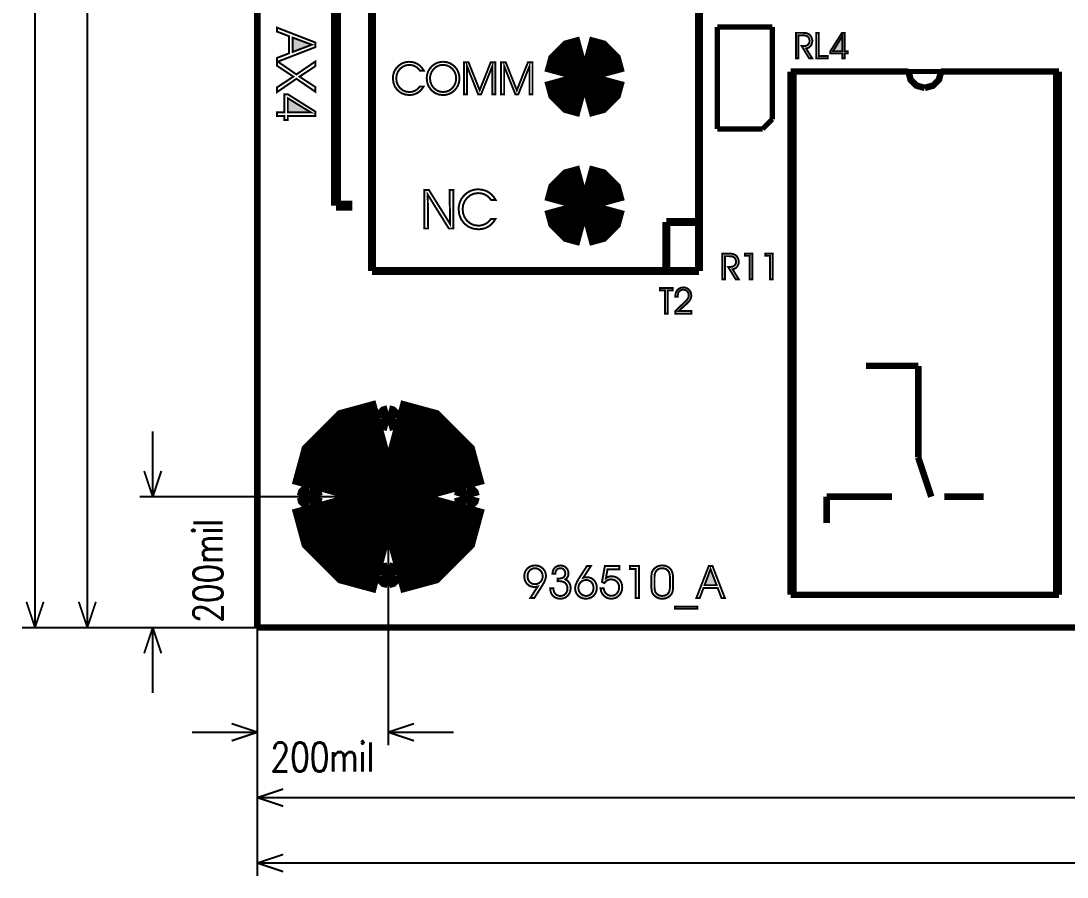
# Model space of a CAD drawing. Extents: x -2.25 to 2.25, y -2.04 to 2.05.
# Drawn here: x -2.252 to -0.652, y -2.038 to -0.729 of the extents above; entities that cross this region are included whole.
import ezdxf
from ezdxf.enums import TextEntityAlignment as Align

# ---------------------------------------------------------------- set-up
doc = ezdxf.new("R2010")
doc.units = 0
doc.header["$LTSCALE"] = 0.000394
for name, color, linetype in [('DD', 7, 'CONTINUOUS'), ('KO', 7, 'CONTINUOUS'), ('ML', 7, 'CONTINUOUS'), ('TO', 7, 'CONTINUOUS')]:
    doc.layers.add(name, color=color, linetype=linetype)
doc.styles.add('SN0', font='ROMANS', dxfattribs={"width": 4e-06})

msp = doc.modelspace()

# ---------------------------------------------------------------- linework, layer by layer
at = {"layer": 'DD', "linetype": 'CONTINUOUS', "const_width": 0.003}
for points in [[(-2.23, -1.656689), (-2.23, 0.073185)], [(-2.15, -1.656689), (-2.15, -0.026811)], [(-2.05, -1.456689), (-2.05, -1.356689)], [(-2.063122, -1.417319), (-2.05, -1.456689)], [(-2.05, -1.456689), (-2.036874, -1.417319)], [(-2.07, -1.456689), (-1.69, -1.456689)], [(-2.06, -1.456689), (-2.04, -1.456689)], [(-1.69, -1.836689), (-1.69, -1.456689)], [(-2.243122, -1.617319), (-2.23, -1.656689)], [(-2.23, -1.656689), (-2.216874, -1.617319)], [(-2.163122, -1.617319), (-2.15, -1.656689)], [(-2.15, -1.656689), (-2.136874, -1.617319)], [(-2.25, -1.656689), (-1.89, -1.656689)], [(-2.24, -1.656689), (-2.22, -1.656689)], [(-2.16, -1.656689), (-2.14, -1.656689)], [(-2.063122, -1.696059), (-2.05, -1.656689)], [(-2.06, -1.656689), (-2.04, -1.656689)], [(-2.05, -1.656689), (-2.036874, -1.696059)], [(-2.05, -1.756689), (-2.05, -1.656689)], [(-1.89, -2.036689), (-1.89, -1.656689)], [(-1.929366, -1.803567), (-1.89, -1.816689)], [(-1.89, -1.826689), (-1.89, -1.806689)], [(-1.69, -1.816689), (-1.65063, -1.803567)], [(-1.69, -1.826689), (-1.69, -1.806689)], [(-1.99, -1.816689), (-1.89, -1.816689)], [(-1.929366, -1.829811), (-1.89, -1.816689)], [(-1.69, -1.816689), (-1.65063, -1.829811)], [(-1.69, -1.816689), (-1.59, -1.816689)], [(-1.89, -1.916689), (-1.85063, -1.903567)], [(-1.89, -1.926689), (-1.89, -1.906689)], [(-1.89, -1.916689), (-1.85063, -1.929811)], [(-1.89, -1.916689), (-0.260118, -1.916689)], [(-1.89, -2.016689), (-1.85063, -2.003567)], [(-1.89, -2.026689), (-1.89, -2.006689)], [(-1.89, -2.016689), (-1.85063, -2.029811)], [(-1.89, -2.016689), (-0.160118, -2.016689)]]:
    msp.add_lwpolyline(points, dxfattribs=at)
at = {"layer": 'KO', "color": 7, "linetype": 'CONTINUOUS', "const_width": 0.009996}
for points in [[(-1.89, -1.656689), (-1.89, 2.043307)], [(-1.89, -1.656689), (1.81, -1.656689)]]:
    msp.add_lwpolyline(points, dxfattribs=at)
at = {"layer": 'ML', "color": 7, "linetype": 'CONTINUOUS'}
for points, const_width in [([(-1.389996, -0.783437), (-1.405747, -0.787713), (-1.416968, -0.798934), (-1.421244, -0.814685)], 0.062496), ([(-1.389996, -0.783437), (-1.405747, -0.787713), (-1.416968, -0.798934), (-1.421244, -0.814685)], 0.062496), ([(-1.358748, -0.814685), (-1.363024, -0.798934), (-1.374245, -0.787713), (-1.389996, -0.783437)], 0.062496), ([(-1.358748, -0.814685), (-1.363024, -0.798934), (-1.374245, -0.787713), (-1.389996, -0.783437)], 0.062496), ([(-1.421244, -0.814685), (-1.416968, -0.830436), (-1.405747, -0.841657), (-1.389996, -0.845933)], 0.062496), ([(-1.421244, -0.814685), (-1.416968, -0.830436), (-1.405747, -0.841657), (-1.389996, -0.845933)], 0.062496), ([(-1.389996, -0.845933), (-1.374245, -0.841657), (-1.363024, -0.830436), (-1.358748, -0.814685)], 0.062496), ([(-1.389996, -0.845933), (-1.374245, -0.841657), (-1.363024, -0.830436), (-1.358748, -0.814685)], 0.062496), ([(-1.389996, -0.980437), (-1.405747, -0.984713), (-1.416968, -0.995934), (-1.421244, -1.011685)], 0.062496), ([(-1.389996, -0.980437), (-1.405747, -0.984713), (-1.416968, -0.995934), (-1.421244, -1.011685)], 0.062496), ([(-1.358748, -1.011685), (-1.363024, -0.995934), (-1.374245, -0.984713), (-1.389996, -0.980437)], 0.062496), ([(-1.358748, -1.011685), (-1.363024, -0.995934), (-1.374245, -0.984713), (-1.389996, -0.980437)], 0.062496), ([(-1.421244, -1.011685), (-1.416968, -1.027436), (-1.405747, -1.038657), (-1.389996, -1.042933)], 0.062496), ([(-1.421244, -1.011685), (-1.416968, -1.027436), (-1.405747, -1.038657), (-1.389996, -1.042933)], 0.062496), ([(-1.389996, -1.042933), (-1.374245, -1.038657), (-1.363024, -1.027436), (-1.358748, -1.011685)], 0.062496), ([(-1.389996, -1.042933), (-1.374245, -1.038657), (-1.363024, -1.027436), (-1.358748, -1.011685)], 0.062496), ([(-1.689996, -1.381689), (-1.727798, -1.391953), (-1.754728, -1.418883), (-1.764992, -1.456685)], 0.149996), ([(-1.689996, -1.381689), (-1.727798, -1.391953), (-1.754728, -1.418883), (-1.764992, -1.456685)], 0.149996), ([(-1.615, -1.456685), (-1.625264, -1.418883), (-1.652194, -1.391953), (-1.689996, -1.381689)], 0.149996), ([(-1.615, -1.456685), (-1.625264, -1.418883), (-1.652194, -1.391953), (-1.689996, -1.381689)], 0.149996), ([(-1.689996, -1.326689), (-1.695034, -1.328057), (-1.698624, -1.331647), (-1.699992, -1.336685)], 0.019996), ([(-1.689996, -1.326689), (-1.695034, -1.328057), (-1.698624, -1.331647), (-1.699992, -1.336685)], 0.019996), ([(-1.699992, -1.336685), (-1.698624, -1.341723), (-1.695034, -1.345313), (-1.689996, -1.346681)], 0.019996), ([(-1.699992, -1.336685), (-1.698624, -1.341723), (-1.695034, -1.345313), (-1.689996, -1.346681)], 0.019996), ([(-1.68, -1.336685), (-1.681368, -1.331647), (-1.684958, -1.328057), (-1.689996, -1.326689)], 0.019996), ([(-1.68, -1.336685), (-1.681368, -1.331647), (-1.684958, -1.328057), (-1.689996, -1.326689)], 0.019996), ([(-1.689996, -1.346681), (-1.684958, -1.345313), (-1.681368, -1.341723), (-1.68, -1.336685)], 0.019996), ([(-1.689996, -1.346681), (-1.684958, -1.345313), (-1.681368, -1.341723), (-1.68, -1.336685)], 0.019996), ([(-1.764996, -1.456685), (-1.754731, -1.494488), (-1.727799, -1.52142), (-1.689996, -1.531685)], 0.149996), ([(-1.764996, -1.456685), (-1.754731, -1.494488), (-1.727799, -1.52142), (-1.689996, -1.531685)], 0.149996), ([(-1.689996, -1.531685), (-1.652193, -1.52142), (-1.625261, -1.494488), (-1.614996, -1.456685)], 0.149996), ([(-1.689996, -1.531685), (-1.652193, -1.52142), (-1.625261, -1.494488), (-1.614996, -1.456685)], 0.149996), ([(-1.809996, -1.446685), (-1.815037, -1.448054), (-1.818627, -1.451645), (-1.819996, -1.456685)], 0.019996), ([(-1.809996, -1.446685), (-1.815037, -1.448054), (-1.818627, -1.451645), (-1.819996, -1.456685)], 0.019996), ([(-1.799996, -1.456685), (-1.801365, -1.451645), (-1.804956, -1.448054), (-1.809996, -1.446685)], 0.019996), ([(-1.799996, -1.456685), (-1.801365, -1.451645), (-1.804956, -1.448054), (-1.809996, -1.446685)], 0.019996), ([(-1.569996, -1.446689), (-1.575034, -1.448057), (-1.578624, -1.451647), (-1.579992, -1.456685)], 0.019996), ([(-1.569996, -1.446689), (-1.575034, -1.448057), (-1.578624, -1.451647), (-1.579992, -1.456685)], 0.019996), ([(-1.56, -1.456685), (-1.561368, -1.451647), (-1.564958, -1.448057), (-1.569996, -1.446689)], 0.019996), ([(-1.56, -1.456685), (-1.561368, -1.451647), (-1.564958, -1.448057), (-1.569996, -1.446689)], 0.019996), ([(-1.819992, -1.456685), (-1.818624, -1.461723), (-1.815034, -1.465313), (-1.809996, -1.466681)], 0.019996), ([(-1.819992, -1.456685), (-1.818624, -1.461723), (-1.815034, -1.465313), (-1.809996, -1.466681)], 0.019996), ([(-1.809996, -1.466681), (-1.804958, -1.465313), (-1.801368, -1.461723), (-1.8, -1.456685)], 0.019996), ([(-1.809996, -1.466681), (-1.804958, -1.465313), (-1.801368, -1.461723), (-1.8, -1.456685)], 0.019996), ([(-1.579992, -1.456685), (-1.578624, -1.461723), (-1.575034, -1.465313), (-1.569996, -1.466681)], 0.019996), ([(-1.579992, -1.456685), (-1.578624, -1.461723), (-1.575034, -1.465313), (-1.569996, -1.466681)], 0.019996), ([(-1.569996, -1.466681), (-1.564958, -1.465313), (-1.561368, -1.461723), (-1.56, -1.456685)], 0.019996), ([(-1.569996, -1.466681), (-1.564958, -1.465313), (-1.561368, -1.461723), (-1.56, -1.456685)], 0.019996), ([(-1.699996, -1.576685), (-1.698627, -1.581726), (-1.695037, -1.585316), (-1.689996, -1.586685)], 0.019996), ([(-1.699996, -1.576685), (-1.698627, -1.581726), (-1.695037, -1.585316), (-1.689996, -1.586685)], 0.019996), ([(-1.689996, -1.566689), (-1.695034, -1.568057), (-1.698624, -1.571647), (-1.699992, -1.576685)], 0.019996), ([(-1.689996, -1.566689), (-1.695034, -1.568057), (-1.698624, -1.571647), (-1.699992, -1.576685)], 0.019996), ([(-1.68, -1.576685), (-1.681368, -1.571647), (-1.684958, -1.568057), (-1.689996, -1.566689)], 0.019996), ([(-1.68, -1.576685), (-1.681368, -1.571647), (-1.684958, -1.568057), (-1.689996, -1.566689)], 0.019996), ([(-1.689996, -1.586685), (-1.684956, -1.585316), (-1.681365, -1.581726), (-1.679996, -1.576685)], 0.019996), ([(-1.689996, -1.586685), (-1.684956, -1.585316), (-1.681365, -1.581726), (-1.679996, -1.576685)], 0.019996)]:
    msp.add_lwpolyline(points, dxfattribs=dict(at, const_width=const_width))
at = {"layer": 'TO', "color": 7, "linetype": 'CONTINUOUS'}
for points, const_width in [([(-1.715, -1.111689), (-1.715, 0.072307)], 0.011996), ([(-1.214996, -1.111689), (-1.214996, 0.072307)], 0.011996), ([(-1.77, -1.011689), (-1.77, -0.616689)], 0.014996), ([(-1.186996, -0.894689), (-1.186996, -0.738689)], 0.007996), ([(-1.186996, -0.738689), (-1.102996, -0.738689)], 0.007996), ([(-1.102996, -0.879689), (-1.102996, -0.738689)], 0.007996), ([(-1.86, -0.745724), (-1.86, -0.739642), (-1.801323, -0.762406), (-1.801323, -0.769339), (-1.86, -0.792035), (-1.86, -0.785874), (-1.841583, -0.778858), (-1.841583, -0.752736), (-1.86, -0.745724)], 0.003), ([(-1.86, -0.745724), (-1.86, -0.739642), (-1.801323, -0.762406), (-1.801323, -0.769339), (-1.86, -0.792035), (-1.86, -0.785874), (-1.841583, -0.778858), (-1.841583, -0.752736), (-1.86, -0.745724)], 0.003), ([(-1.063122, -0.751417), (-1.063122, -0.786693), (-1.066909, -0.786693), (-1.066909, -0.747575), (-1.056402, -0.747575), (-1.054242, -0.747633), (-1.052385, -0.747807), (-1.050827, -0.748098), (-1.049465, -0.748522), (-1.048191, -0.7491), (-1.047, -0.749831), (-1.045551, -0.751044), (-1.044321, -0.752503), (-1.043307, -0.754213), (-1.042551, -0.756075), (-1.042099, -0.758009), (-1.041949, -0.760016), (-1.042248, -0.762903), (-1.043147, -0.765508), (-1.044646, -0.767831), (-1.046599, -0.769689), (-1.04885, -0.77088), (-1.051402, -0.771406), (-1.041949, -0.786693), (-1.046516, -0.786693), (-1.058126, -0.767831), (-1.054421, -0.767831), (-1.052101, -0.767589), (-1.05009, -0.766865), (-1.048386, -0.765657), (-1.047095, -0.764069), (-1.046318, -0.762203), (-1.046059, -0.760063), (-1.046138, -0.758729), (-1.046375, -0.757475), (-1.046772, -0.756303), (-1.047319, -0.755224), (-1.048022, -0.75424), (-1.048882, -0.75335), (-1.049705, -0.75272), (-1.050631, -0.752222), (-1.051661, -0.751854), (-1.053027, -0.751612), (-1.054959, -0.751466), (-1.057457, -0.751417), (-1.063122, -0.751417)], 0.003), ([(-1.063122, -0.751417), (-1.063122, -0.786693), (-1.066909, -0.786693), (-1.066909, -0.747575), (-1.056402, -0.747575), (-1.054242, -0.747633), (-1.052385, -0.747807), (-1.050827, -0.748098), (-1.049465, -0.748522), (-1.048191, -0.7491), (-1.047, -0.749831), (-1.045551, -0.751044), (-1.044321, -0.752503), (-1.043307, -0.754213), (-1.042551, -0.756075), (-1.042099, -0.758009), (-1.041949, -0.760016), (-1.042248, -0.762903), (-1.043147, -0.765508), (-1.044646, -0.767831), (-1.046599, -0.769689), (-1.04885, -0.77088), (-1.051402, -0.771406), (-1.041949, -0.786693), (-1.046516, -0.786693), (-1.058126, -0.767831), (-1.054421, -0.767831), (-1.052101, -0.767589), (-1.05009, -0.766865), (-1.048386, -0.765657), (-1.047095, -0.764069), (-1.046318, -0.762203), (-1.046059, -0.760063), (-1.046138, -0.758729), (-1.046375, -0.757475), (-1.046772, -0.756303), (-1.047319, -0.755224), (-1.048022, -0.75424), (-1.048882, -0.75335), (-1.049705, -0.75272), (-1.050631, -0.752222), (-1.051661, -0.751854), (-1.053027, -0.751612), (-1.054959, -0.751466), (-1.057457, -0.751417), (-1.063122, -0.751417)], 0.003), ([(-1.018146, -0.786693), (-1.035772, -0.786693), (-1.035772, -0.747575), (-1.031902, -0.747575), (-1.031902, -0.782906), (-1.018146, -0.782906), (-1.018146, -0.786693)], 0.003), ([(-1.018146, -0.786693), (-1.035772, -0.786693), (-1.035772, -0.747575), (-1.031902, -0.747575), (-1.031902, -0.782906), (-1.018146, -0.782906), (-1.018146, -0.786693)], 0.003), ([(-0.992248, -0.786693), (-0.996035, -0.786693), (-0.996035, -0.779138), (-1.014358, -0.779138), (-1.014358, -0.775724), (-0.996634, -0.747575), (-0.992248, -0.747575), (-0.992248, -0.775724), (-0.988004, -0.775724), (-0.988004, -0.779138), (-0.992248, -0.779138), (-0.992248, -0.786693)], 0.003), ([(-0.992248, -0.786693), (-0.996035, -0.786693), (-0.996035, -0.779138), (-1.014358, -0.779138), (-1.014358, -0.775724), (-0.996634, -0.747575), (-0.992248, -0.747575), (-0.992248, -0.775724), (-0.988004, -0.775724), (-0.988004, -0.779138), (-0.992248, -0.779138), (-0.992248, -0.786693)], 0.003), ([(-0.995925, -0.775724), (-0.995772, -0.752087), (-1.010335, -0.775724), (-0.995925, -0.775724)], 0.003), ([(-0.995925, -0.775724), (-0.995772, -0.752087), (-1.010335, -0.775724), (-0.995925, -0.775724)], 0.003), ([(-1.836299, -0.776835), (-1.806839, -0.765709), (-1.836299, -0.754744), (-1.836299, -0.776835)], 0.003), ([(-1.836299, -0.776835), (-1.806839, -0.765709), (-1.836299, -0.754744), (-1.836299, -0.776835)], 0.003), ([(-1.86, -0.797827), (-1.86, -0.790728), (-1.830457, -0.811126), (-1.801323, -0.791224), (-1.801323, -0.79839), (-1.825669, -0.814512), (-1.801323, -0.830575), (-1.801323, -0.837673), (-1.830457, -0.817811), (-1.86, -0.838154), (-1.86, -0.830906), (-1.835091, -0.814512), (-1.86, -0.797827)], 0.003), ([(-1.86, -0.797827), (-1.86, -0.790728), (-1.830457, -0.811126), (-1.801323, -0.791224), (-1.801323, -0.79839), (-1.825669, -0.814512), (-1.801323, -0.830575), (-1.801323, -0.837673), (-1.830457, -0.817811), (-1.86, -0.838154), (-1.86, -0.830906), (-1.835091, -0.814512), (-1.86, -0.797827)], 0.003), ([(-1.641476, -0.805449), (-1.643753, -0.802675), (-1.646206, -0.800435), (-1.648835, -0.798732), (-1.651669, -0.797539), (-1.654758, -0.796824), (-1.658098, -0.796587), (-1.66328, -0.797259), (-1.667933, -0.799275), (-1.672059, -0.80263), (-1.675276, -0.806915), (-1.677204, -0.81171), (-1.677846, -0.817016), (-1.677205, -0.822611), (-1.675283, -0.827593), (-1.672083, -0.831961), (-1.667969, -0.835334), (-1.663309, -0.83736), (-1.658098, -0.838035), (-1.654824, -0.8378), (-1.651766, -0.837093), (-1.648929, -0.835917), (-1.646319, -0.834273), (-1.643945, -0.832167), (-1.641807, -0.829598), (-1.636102, -0.829598), (-1.638591, -0.833446), (-1.641591, -0.836668), (-1.645098, -0.839264), (-1.649011, -0.841154), (-1.653232, -0.842287), (-1.657764, -0.842665), (-1.664555, -0.841848), (-1.67055, -0.839395), (-1.675748, -0.835307), (-1.67975, -0.830001), (-1.682149, -0.823878), (-1.682949, -0.816945), (-1.682731, -0.81358), (-1.682081, -0.810332), (-1.681, -0.807201), (-1.679502, -0.804232), (-1.6776, -0.801466), (-1.675291, -0.798902), (-1.672869, -0.796763), (-1.670255, -0.795001), (-1.667449, -0.793618), (-1.66447, -0.792616), (-1.661329, -0.792018), (-1.658028, -0.791819), (-1.653332, -0.792213), (-1.648961, -0.793397), (-1.644913, -0.795374), (-1.641299, -0.798073), (-1.638228, -0.801432), (-1.635701, -0.805449), (-1.641476, -0.805449)], 0.003), ([(-1.641476, -0.805449), (-1.643753, -0.802675), (-1.646206, -0.800435), (-1.648835, -0.798732), (-1.651669, -0.797539), (-1.654758, -0.796824), (-1.658098, -0.796587), (-1.66328, -0.797259), (-1.667933, -0.799275), (-1.672059, -0.80263), (-1.675276, -0.806915), (-1.677204, -0.81171), (-1.677846, -0.817016), (-1.677205, -0.822611), (-1.675283, -0.827593), (-1.672083, -0.831961), (-1.667969, -0.835334), (-1.663309, -0.83736), (-1.658098, -0.838035), (-1.654824, -0.8378), (-1.651766, -0.837093), (-1.648929, -0.835917), (-1.646319, -0.834273), (-1.643945, -0.832167), (-1.641807, -0.829598), (-1.636102, -0.829598), (-1.638591, -0.833446), (-1.641591, -0.836668), (-1.645098, -0.839264), (-1.649011, -0.841154), (-1.653232, -0.842287), (-1.657764, -0.842665), (-1.664555, -0.841848), (-1.67055, -0.839395), (-1.675748, -0.835307), (-1.67975, -0.830001), (-1.682149, -0.823878), (-1.682949, -0.816945), (-1.682731, -0.81358), (-1.682081, -0.810332), (-1.681, -0.807201), (-1.679502, -0.804232), (-1.6776, -0.801466), (-1.675291, -0.798902), (-1.672869, -0.796763), (-1.670255, -0.795001), (-1.667449, -0.793618), (-1.66447, -0.792616), (-1.661329, -0.792018), (-1.658028, -0.791819), (-1.653332, -0.792213), (-1.648961, -0.793397), (-1.644913, -0.795374), (-1.641299, -0.798073), (-1.638228, -0.801432), (-1.635701, -0.805449), (-1.641476, -0.805449)], 0.003), ([(-1.631228, -0.816945), (-1.63101, -0.81359), (-1.630357, -0.81034), (-1.629268, -0.807201), (-1.627758, -0.804217), (-1.625861, -0.801452), (-1.623571, -0.798902), (-1.621094, -0.796748), (-1.618458, -0.794979), (-1.615661, -0.793594), (-1.612703, -0.792609), (-1.609585, -0.792017), (-1.606307, -0.791819), (-1.602973, -0.792018), (-1.599801, -0.792616), (-1.596795, -0.793618), (-1.593955, -0.795009), (-1.591285, -0.796794), (-1.588783, -0.798972), (-1.586501, -0.80151), (-1.584632, -0.804241), (-1.583177, -0.807169), (-1.582133, -0.810271), (-1.581505, -0.813529), (-1.581295, -0.816945), (-1.581475, -0.820314), (-1.582014, -0.823498), (-1.582913, -0.826492), (-1.584162, -0.829306), (-1.585772, -0.831942), (-1.58774, -0.834402), (-1.590333, -0.836913), (-1.593144, -0.838971), (-1.596173, -0.840583), (-1.599395, -0.841739), (-1.602797, -0.842433), (-1.606378, -0.842665), (-1.613028, -0.841844), (-1.618929, -0.839379), (-1.624075, -0.835264), (-1.628048, -0.829934), (-1.630433, -0.823826), (-1.631228, -0.816945)], 0.003), ([(-1.631228, -0.816945), (-1.63101, -0.81359), (-1.630357, -0.81034), (-1.629268, -0.807201), (-1.627758, -0.804217), (-1.625861, -0.801452), (-1.623571, -0.798902), (-1.621094, -0.796748), (-1.618458, -0.794979), (-1.615661, -0.793594), (-1.612703, -0.792609), (-1.609585, -0.792017), (-1.606307, -0.791819), (-1.602973, -0.792018), (-1.599801, -0.792616), (-1.596795, -0.793618), (-1.593955, -0.795009), (-1.591285, -0.796794), (-1.588783, -0.798972), (-1.586501, -0.80151), (-1.584632, -0.804241), (-1.583177, -0.807169), (-1.582133, -0.810271), (-1.581505, -0.813529), (-1.581295, -0.816945), (-1.581475, -0.820314), (-1.582014, -0.823498), (-1.582913, -0.826492), (-1.584162, -0.829306), (-1.585772, -0.831942), (-1.58774, -0.834402), (-1.590333, -0.836913), (-1.593144, -0.838971), (-1.596173, -0.840583), (-1.599395, -0.841739), (-1.602797, -0.842433), (-1.606378, -0.842665), (-1.613028, -0.841844), (-1.618929, -0.839379), (-1.624075, -0.835264), (-1.628048, -0.829934), (-1.630433, -0.823826), (-1.631228, -0.816945)], 0.003), ([(-1.626197, -0.817016), (-1.625551, -0.822647), (-1.623614, -0.827641), (-1.620386, -0.831996), (-1.616207, -0.83535), (-1.611427, -0.837364), (-1.606043, -0.838035), (-1.600782, -0.837356), (-1.596094, -0.835319), (-1.59198, -0.831925), (-1.588789, -0.827533), (-1.586874, -0.822517), (-1.586236, -0.816878), (-1.586894, -0.811577), (-1.588866, -0.806789), (-1.592154, -0.802512), (-1.596355, -0.799163), (-1.601101, -0.797154), (-1.60639, -0.796484), (-1.608619, -0.796614), (-1.610793, -0.797), (-1.612909, -0.797642), (-1.614951, -0.79854), (-1.616882, -0.799678), (-1.618709, -0.801059), (-1.620873, -0.803168), (-1.622703, -0.805575), (-1.624201, -0.80828), (-1.62531, -0.811146), (-1.625975, -0.814058), (-1.626197, -0.817016)], 0.003), ([(-1.626197, -0.817016), (-1.625551, -0.822647), (-1.623614, -0.827641), (-1.620386, -0.831996), (-1.616207, -0.83535), (-1.611427, -0.837364), (-1.606043, -0.838035), (-1.600782, -0.837356), (-1.596094, -0.835319), (-1.59198, -0.831925), (-1.588789, -0.827533), (-1.586874, -0.822517), (-1.586236, -0.816878), (-1.586894, -0.811577), (-1.588866, -0.806789), (-1.592154, -0.802512), (-1.596355, -0.799163), (-1.601101, -0.797154), (-1.60639, -0.796484), (-1.608619, -0.796614), (-1.610793, -0.797), (-1.612909, -0.797642), (-1.614951, -0.79854), (-1.616882, -0.799678), (-1.618709, -0.801059), (-1.620873, -0.803168), (-1.622703, -0.805575), (-1.624201, -0.80828), (-1.62531, -0.811146), (-1.625975, -0.814058), (-1.626197, -0.817016)], 0.003), ([(-1.574339, -0.841693), (-1.574339, -0.792795), (-1.567256, -0.792795), (-1.550335, -0.835307), (-1.533476, -0.792795), (-1.52639, -0.792795), (-1.52639, -0.841693), (-1.530988, -0.841693), (-1.530988, -0.7985), (-1.548181, -0.841693), (-1.552516, -0.841693), (-1.569709, -0.7985), (-1.569709, -0.841693), (-1.574339, -0.841693)], 0.003), ([(-1.574339, -0.841693), (-1.574339, -0.792795), (-1.567256, -0.792795), (-1.550335, -0.835307), (-1.533476, -0.792795), (-1.52639, -0.792795), (-1.52639, -0.841693), (-1.530988, -0.841693), (-1.530988, -0.7985), (-1.548181, -0.841693), (-1.552516, -0.841693), (-1.569709, -0.7985), (-1.569709, -0.841693), (-1.574339, -0.841693)], 0.003), ([(-1.51752, -0.841693), (-1.51752, -0.792795), (-1.510437, -0.792795), (-1.493516, -0.835307), (-1.476657, -0.792795), (-1.469571, -0.792795), (-1.469571, -0.841693), (-1.474169, -0.841693), (-1.474169, -0.7985), (-1.491362, -0.841693), (-1.495697, -0.841693), (-1.51289, -0.7985), (-1.51289, -0.841693), (-1.51752, -0.841693)], 0.003), ([(-1.51752, -0.841693), (-1.51752, -0.792795), (-1.510437, -0.792795), (-1.493516, -0.835307), (-1.476657, -0.792795), (-1.469571, -0.792795), (-1.469571, -0.841693), (-1.474169, -0.841693), (-1.474169, -0.7985), (-1.491362, -0.841693), (-1.495697, -0.841693), (-1.51289, -0.7985), (-1.51289, -0.841693), (-1.51752, -0.841693)], 0.003), ([(-1.074996, -1.606689), (-1.074996, -0.806689)], 0.009996), ([(-1.074996, -0.806689), (-0.895, -0.806689)], 0.009996), ([(-1.069996, -1.606689), (-1.069996, -0.806689)], 0.007996), ([(-1.069996, -0.806689), (-0.67, -0.806689)], 0.007996), ([(-0.894992, -0.806685), (-0.891571, -0.819286), (-0.882596, -0.828263), (-0.869996, -0.831685)], 0.009996), ([(-0.894992, -0.806685), (-0.891571, -0.819286), (-0.882596, -0.828263), (-0.869996, -0.831685)], 0.009996), ([(-0.869996, -0.831685), (-0.857397, -0.828263), (-0.848421, -0.819286), (-0.845, -0.806685)], 0.009996), ([(-0.869996, -0.831685), (-0.857397, -0.828263), (-0.848421, -0.819286), (-0.845, -0.806685)], 0.009996), ([(-0.844996, -0.806689), (-0.665, -0.806689)], 0.009996), ([(-0.67, -1.606689), (-0.67, -0.806689)], 0.007996), ([(-0.665, -1.606689), (-0.665, -0.806689)], 0.009996), ([(-1.86, -0.874634), (-1.86, -0.868953), (-1.848665, -0.868953), (-1.848665, -0.841469), (-1.843551, -0.841469), (-1.801323, -0.868059), (-1.801323, -0.874634), (-1.843551, -0.874634), (-1.843551, -0.881), (-1.848665, -0.881), (-1.848665, -0.874634), (-1.86, -0.874634)], 0.003), ([(-1.86, -0.874634), (-1.86, -0.868953), (-1.848665, -0.868953), (-1.848665, -0.841469), (-1.843551, -0.841469), (-1.801323, -0.868059), (-1.801323, -0.874634), (-1.843551, -0.874634), (-1.843551, -0.881), (-1.848665, -0.881), (-1.848665, -0.874634), (-1.86, -0.874634)], 0.003), ([(-1.843551, -0.869118), (-1.808091, -0.86935), (-1.843551, -0.847508), (-1.843551, -0.869118)], 0.003), ([(-1.843551, -0.869118), (-1.808091, -0.86935), (-1.843551, -0.847508), (-1.843551, -0.869118)], 0.003), ([(-1.117996, -0.894689), (-1.102996, -0.879689)], 0.007996), ([(-1.186996, -0.894689), (-1.117996, -0.894689)], 0.007996), ([(-1.595587, -1.039677), (-1.596276, -0.988016), (-1.590551, -0.988016), (-1.590551, -1.046693), (-1.597484, -1.046693), (-1.629685, -0.994949), (-1.629039, -1.046693), (-1.634717, -1.046693), (-1.634717, -0.988016), (-1.627787, -0.988016), (-1.595587, -1.039677)], 0.003), ([(-1.595587, -1.039677), (-1.596276, -0.988016), (-1.590551, -0.988016), (-1.590551, -1.046693), (-1.597484, -1.046693), (-1.629685, -0.994949), (-1.629039, -1.046693), (-1.634717, -1.046693), (-1.634717, -0.988016), (-1.627787, -0.988016), (-1.595587, -1.039677)], 0.003), ([(-1.532728, -1.003201), (-1.535459, -0.999873), (-1.538401, -0.997184), (-1.541555, -0.995142), (-1.544957, -0.99371), (-1.548664, -0.992852), (-1.552669, -0.992567), (-1.558887, -0.993374), (-1.564472, -0.995792), (-1.569425, -0.999819), (-1.573285, -1.004962), (-1.575599, -1.010715), (-1.57637, -1.017079), (-1.5756, -1.023795), (-1.573293, -1.029775), (-1.569453, -1.035016), (-1.564517, -1.039064), (-1.558925, -1.041495), (-1.552669, -1.042307), (-1.548742, -1.042023), (-1.545073, -1.041173), (-1.541665, -1.03976), (-1.538535, -1.037789), (-1.535689, -1.035262), (-1.533126, -1.032181), (-1.526276, -1.032181), (-1.529264, -1.036798), (-1.532866, -1.040663), (-1.537075, -1.043776), (-1.541768, -1.046046), (-1.546833, -1.047408), (-1.552272, -1.047862), (-1.56042, -1.046881), (-1.567614, -1.043937), (-1.573854, -1.039031), (-1.578654, -1.032664), (-1.581533, -1.025316), (-1.582492, -1.016996), (-1.582231, -1.012958), (-1.581449, -1.009062), (-1.580154, -1.005307), (-1.578356, -1.001742), (-1.576072, -0.998423), (-1.573303, -0.995346), (-1.570396, -0.99278), (-1.56726, -0.990666), (-1.563894, -0.989008), (-1.560317, -0.987805), (-1.556549, -0.987086), (-1.552587, -0.986846), (-1.546952, -0.987319), (-1.541709, -0.98874), (-1.536854, -0.99111), (-1.532516, -0.994352), (-1.52883, -0.998382), (-1.525795, -1.003201), (-1.532728, -1.003201)], 0.003), ([(-1.532728, -1.003201), (-1.535459, -0.999873), (-1.538401, -0.997184), (-1.541555, -0.995142), (-1.544957, -0.99371), (-1.548664, -0.992852), (-1.552669, -0.992567), (-1.558887, -0.993374), (-1.564472, -0.995792), (-1.569425, -0.999819), (-1.573285, -1.004962), (-1.575599, -1.010715), (-1.57637, -1.017079), (-1.5756, -1.023795), (-1.573293, -1.029775), (-1.569453, -1.035016), (-1.564517, -1.039064), (-1.558925, -1.041495), (-1.552669, -1.042307), (-1.548742, -1.042023), (-1.545073, -1.041173), (-1.541665, -1.03976), (-1.538535, -1.037789), (-1.535689, -1.035262), (-1.533126, -1.032181), (-1.526276, -1.032181), (-1.529264, -1.036798), (-1.532866, -1.040663), (-1.537075, -1.043776), (-1.541768, -1.046046), (-1.546833, -1.047408), (-1.552272, -1.047862), (-1.56042, -1.046881), (-1.567614, -1.043937), (-1.573854, -1.039031), (-1.578654, -1.032664), (-1.581533, -1.025316), (-1.582492, -1.016996), (-1.582231, -1.012958), (-1.581449, -1.009062), (-1.580154, -1.005307), (-1.578356, -1.001742), (-1.576072, -0.998423), (-1.573303, -0.995346), (-1.570396, -0.99278), (-1.56726, -0.990666), (-1.563894, -0.989008), (-1.560317, -0.987805), (-1.556549, -0.987086), (-1.552587, -0.986846), (-1.546952, -0.987319), (-1.541709, -0.98874), (-1.536854, -0.99111), (-1.532516, -0.994352), (-1.52883, -0.998382), (-1.525795, -1.003201), (-1.532728, -1.003201)], 0.003), ([(-1.77, -1.011689), (-1.745, -1.011689)], 0.014996), ([(-1.265, -1.036689), (-1.214996, -1.036689)], 0.011996), ([(-1.265, -1.111689), (-1.265, -1.036689)], 0.011996), ([(-1.175563, -1.088976), (-1.175563, -1.124248), (-1.17935, -1.124248), (-1.17935, -1.085134), (-1.168843, -1.085134), (-1.166683, -1.085192), (-1.164826, -1.085366), (-1.163268, -1.085657), (-1.161906, -1.086081), (-1.160632, -1.086659), (-1.159441, -1.08739), (-1.157992, -1.088603), (-1.156761, -1.090063), (-1.155748, -1.091772), (-1.154992, -1.093634), (-1.15454, -1.095568), (-1.15439, -1.097575), (-1.154689, -1.100462), (-1.155588, -1.103067), (-1.157087, -1.10539), (-1.15904, -1.107248), (-1.16129, -1.108439), (-1.163843, -1.108965), (-1.15439, -1.124248), (-1.158957, -1.124248), (-1.170567, -1.10539), (-1.166862, -1.10539), (-1.164542, -1.105148), (-1.162531, -1.104424), (-1.160827, -1.103217), (-1.159536, -1.101628), (-1.158759, -1.099762), (-1.1585, -1.097622), (-1.158579, -1.096288), (-1.158816, -1.095034), (-1.159213, -1.093862), (-1.15976, -1.092783), (-1.160463, -1.091799), (-1.161323, -1.090909), (-1.162146, -1.090279), (-1.163072, -1.089781), (-1.164102, -1.089413), (-1.165468, -1.089171), (-1.1674, -1.089025), (-1.169898, -1.088976), (-1.175563, -1.088976)], 0.003), ([(-1.175563, -1.088976), (-1.175563, -1.124248), (-1.17935, -1.124248), (-1.17935, -1.085134), (-1.168843, -1.085134), (-1.166683, -1.085192), (-1.164826, -1.085366), (-1.163268, -1.085657), (-1.161906, -1.086081), (-1.160632, -1.086659), (-1.159441, -1.08739), (-1.157992, -1.088603), (-1.156761, -1.090063), (-1.155748, -1.091772), (-1.154992, -1.093634), (-1.15454, -1.095568), (-1.15439, -1.097575), (-1.154689, -1.100462), (-1.155588, -1.103067), (-1.157087, -1.10539), (-1.15904, -1.107248), (-1.16129, -1.108439), (-1.163843, -1.108965), (-1.15439, -1.124248), (-1.158957, -1.124248), (-1.170567, -1.10539), (-1.166862, -1.10539), (-1.164542, -1.105148), (-1.162531, -1.104424), (-1.160827, -1.103217), (-1.159536, -1.101628), (-1.158759, -1.099762), (-1.1585, -1.097622), (-1.158579, -1.096288), (-1.158816, -1.095034), (-1.159213, -1.093862), (-1.15976, -1.092783), (-1.160463, -1.091799), (-1.161323, -1.090909), (-1.162146, -1.090279), (-1.163072, -1.089781), (-1.164102, -1.089413), (-1.165468, -1.089171), (-1.1674, -1.089025), (-1.169898, -1.088976), (-1.175563, -1.088976)], 0.003), ([(-1.133685, -1.124248), (-1.137768, -1.124248), (-1.137768, -1.088488), (-1.144591, -1.088488), (-1.144591, -1.085134), (-1.133685, -1.085134), (-1.133685, -1.124248)], 0.003), ([(-1.133685, -1.124248), (-1.137768, -1.124248), (-1.137768, -1.088488), (-1.144591, -1.088488), (-1.144591, -1.085134), (-1.133685, -1.085134), (-1.133685, -1.124248)], 0.003), ([(-1.102598, -1.124248), (-1.106681, -1.124248), (-1.106681, -1.088488), (-1.113504, -1.088488), (-1.113504, -1.085134), (-1.102598, -1.085134), (-1.102598, -1.124248)], 0.003), ([(-1.102598, -1.124248), (-1.106681, -1.124248), (-1.106681, -1.088488), (-1.113504, -1.088488), (-1.113504, -1.085134), (-1.102598, -1.085134), (-1.102598, -1.124248)], 0.003), ([(-1.715, -1.111689), (-1.214996, -1.111689)], 0.011996), ([(-1.227024, -1.176693), (-1.25128, -1.176693), (-1.25128, -1.172906), (-1.237413, -1.159748), (-1.234984, -1.157334), (-1.233172, -1.155282), (-1.231976, -1.153594), (-1.231236, -1.152072), (-1.230793, -1.150513), (-1.230646, -1.148917), (-1.230912, -1.1466), (-1.231712, -1.144546), (-1.233047, -1.142756), (-1.234797, -1.141373), (-1.236836, -1.140547), (-1.239165, -1.140272), (-1.241536, -1.140553), (-1.24357, -1.141399), (-1.245264, -1.142811), (-1.246531, -1.144691), (-1.247293, -1.146941), (-1.247547, -1.149567), (-1.247544, -1.149722), (-1.247534, -1.14991), (-1.24752, -1.150126), (-1.247504, -1.150345), (-1.247495, -1.150524), (-1.247492, -1.150669), (-1.25128, -1.150669), (-1.25128, -1.150083), (-1.250894, -1.146383), (-1.249735, -1.143173), (-1.247803, -1.140453), (-1.24526, -1.138397), (-1.242272, -1.137161), (-1.238843, -1.136748), (-1.235691, -1.137146), (-1.232874, -1.138341), (-1.23039, -1.140335), (-1.228458, -1.142914), (-1.227299, -1.145864), (-1.226913, -1.149181), (-1.227075, -1.151181), (-1.227564, -1.153124), (-1.228382, -1.155008), (-1.229544, -1.156877), (-1.231086, -1.158786), (-1.233012, -1.160736), (-1.246197, -1.172906), (-1.227024, -1.172906), (-1.227024, -1.176693)], 0.003), ([(-1.227024, -1.176693), (-1.25128, -1.176693), (-1.25128, -1.172906), (-1.237413, -1.159748), (-1.234984, -1.157334), (-1.233172, -1.155282), (-1.231976, -1.153594), (-1.231236, -1.152072), (-1.230793, -1.150513), (-1.230646, -1.148917), (-1.230912, -1.1466), (-1.231712, -1.144546), (-1.233047, -1.142756), (-1.234797, -1.141373), (-1.236836, -1.140547), (-1.239165, -1.140272), (-1.241536, -1.140553), (-1.24357, -1.141399), (-1.245264, -1.142811), (-1.246531, -1.144691), (-1.247293, -1.146941), (-1.247547, -1.149567), (-1.247544, -1.149722), (-1.247534, -1.14991), (-1.24752, -1.150126), (-1.247504, -1.150345), (-1.247495, -1.150524), (-1.247492, -1.150669), (-1.25128, -1.150669), (-1.25128, -1.150083), (-1.250894, -1.146383), (-1.249735, -1.143173), (-1.247803, -1.140453), (-1.24526, -1.138397), (-1.242272, -1.137161), (-1.238843, -1.136748), (-1.235691, -1.137146), (-1.232874, -1.138341), (-1.23039, -1.140335), (-1.228458, -1.142914), (-1.227299, -1.145864), (-1.226913, -1.149181), (-1.227075, -1.151181), (-1.227564, -1.153124), (-1.228382, -1.155008), (-1.229544, -1.156877), (-1.231086, -1.158786), (-1.233012, -1.160736), (-1.246197, -1.172906), (-1.227024, -1.172906), (-1.227024, -1.176693)], 0.003), ([(-1.263016, -1.176693), (-1.266858, -1.176693), (-1.266858, -1.141417), (-1.274677, -1.141417), (-1.274677, -1.137575), (-1.255193, -1.137575), (-1.255193, -1.141417), (-1.263016, -1.141417), (-1.263016, -1.176693)], 0.003), ([(-1.263016, -1.176693), (-1.266858, -1.176693), (-1.266858, -1.141417), (-1.274677, -1.141417), (-1.274677, -1.137575), (-1.255193, -1.137575), (-1.255193, -1.141417), (-1.263016, -1.141417), (-1.263016, -1.176693)], 0.003), ([(-0.96, -1.256689), (-0.88, -1.256689)], 0.009996), ([(-0.88, -1.396689), (-0.88, -1.256689)], 0.009996), ([(-0.88, -1.396689), (-0.859996, -1.456689)], 0.009996), ([(-1.02, -1.496689), (-1.02, -1.456689)], 0.009996), ([(-1.02, -1.456689), (-0.92, -1.456689)], 0.009996), ([(-0.839996, -1.456689), (-0.779996, -1.456689)], 0.009996), ([(-1.466969, -1.611693), (-1.472976, -1.611693), (-1.461571, -1.593972), (-1.462587, -1.594194), (-1.46355, -1.594378), (-1.464461, -1.594524), (-1.465304, -1.594627), (-1.466095, -1.594686), (-1.466831, -1.594705), (-1.471012, -1.594189), (-1.47468, -1.592645), (-1.477835, -1.590075), (-1.480251, -1.586717), (-1.481699, -1.582831), (-1.482181, -1.578417), (-1.481658, -1.573882), (-1.48009, -1.569904), (-1.47748, -1.566484), (-1.474065, -1.563859), (-1.470078, -1.562287), (-1.465524, -1.561764), (-1.461046, -1.56228), (-1.457103, -1.56383), (-1.453697, -1.566417), (-1.45107, -1.569751), (-1.449497, -1.573561), (-1.448972, -1.577843), (-1.449645, -1.582145), (-1.451663, -1.587209), (-1.455024, -1.593031), (-1.455374, -1.593581), (-1.455663, -1.59404), (-1.455898, -1.594406), (-1.466969, -1.611693)], 0.003), ([(-1.466969, -1.611693), (-1.472976, -1.611693), (-1.461571, -1.593972), (-1.462587, -1.594194), (-1.46355, -1.594378), (-1.464461, -1.594524), (-1.465304, -1.594627), (-1.466095, -1.594686), (-1.466831, -1.594705), (-1.471012, -1.594189), (-1.47468, -1.592645), (-1.477835, -1.590075), (-1.480251, -1.586717), (-1.481699, -1.582831), (-1.482181, -1.578417), (-1.481658, -1.573882), (-1.48009, -1.569904), (-1.47748, -1.566484), (-1.474065, -1.563859), (-1.470078, -1.562287), (-1.465524, -1.561764), (-1.461046, -1.56228), (-1.457103, -1.56383), (-1.453697, -1.566417), (-1.45107, -1.569751), (-1.449497, -1.573561), (-1.448972, -1.577843), (-1.449645, -1.582145), (-1.451663, -1.587209), (-1.455024, -1.593031), (-1.455374, -1.593581), (-1.455663, -1.59404), (-1.455898, -1.594406), (-1.466969, -1.611693)], 0.003), ([(-1.465823, -1.590441), (-1.462653, -1.590052), (-1.459839, -1.588885), (-1.457386, -1.586945), (-1.455495, -1.584438), (-1.454359, -1.581572), (-1.45398, -1.578346), (-1.454367, -1.575085), (-1.455527, -1.57218), (-1.457457, -1.569638), (-1.459936, -1.567669), (-1.462747, -1.566488), (-1.465894, -1.566094), (-1.468918, -1.566476), (-1.471596, -1.56762), (-1.473925, -1.569524), (-1.47573, -1.572017), (-1.47681, -1.574936), (-1.477169, -1.57828), (-1.476814, -1.581612), (-1.475746, -1.584523), (-1.473961, -1.587016), (-1.471636, -1.588917), (-1.468922, -1.590059), (-1.465823, -1.590441)], 0.003), ([(-1.465823, -1.590441), (-1.462653, -1.590052), (-1.459839, -1.588885), (-1.457386, -1.586945), (-1.455495, -1.584438), (-1.454359, -1.581572), (-1.45398, -1.578346), (-1.454367, -1.575085), (-1.455527, -1.57218), (-1.457457, -1.569638), (-1.459936, -1.567669), (-1.462747, -1.566488), (-1.465894, -1.566094), (-1.468918, -1.566476), (-1.471596, -1.56762), (-1.473925, -1.569524), (-1.47573, -1.572017), (-1.47681, -1.574936), (-1.477169, -1.57828), (-1.476814, -1.581612), (-1.475746, -1.584523), (-1.473961, -1.587016), (-1.471636, -1.588917), (-1.468922, -1.590059), (-1.465823, -1.590441)], 0.003), ([(-1.437614, -1.59685), (-1.437614, -1.597252), (-1.437282, -1.600297), (-1.436281, -1.602973), (-1.43461, -1.605283), (-1.432448, -1.607053), (-1.429969, -1.608117), (-1.427169, -1.608472), (-1.42416, -1.60812), (-1.421525, -1.607062), (-1.419264, -1.605295), (-1.417536, -1.602984), (-1.416502, -1.600282), (-1.416157, -1.597181), (-1.416523, -1.593743), (-1.41762, -1.590904), (-1.419445, -1.588665), (-1.421977, -1.587052), (-1.425192, -1.586086), (-1.429087, -1.585764), (-1.429638, -1.585764), (-1.430102, -1.585767), (-1.430472, -1.585776), (-1.430786, -1.585791), (-1.43107, -1.585811), (-1.431331, -1.585835), (-1.431331, -1.581764), (-1.431075, -1.581787), (-1.430809, -1.581808), (-1.430531, -1.581823), (-1.430186, -1.581831), (-1.429747, -1.581834), (-1.429213, -1.581835), (-1.426258, -1.581613), (-1.423836, -1.580948), (-1.421945, -1.579839), (-1.420596, -1.578283), (-1.419786, -1.576297), (-1.419516, -1.573878), (-1.419748, -1.571723), (-1.420443, -1.56984), (-1.421598, -1.568228), (-1.423105, -1.566997), (-1.424847, -1.56626), (-1.426827, -1.566016), (-1.429051, -1.566256), (-1.430931, -1.566978), (-1.432469, -1.568181), (-1.433619, -1.569817), (-1.434324, -1.571837), (-1.434587, -1.574244), (-1.439059, -1.574244), (-1.438515, -1.5707), (-1.437297, -1.567677), (-1.435402, -1.565177), (-1.432925, -1.563313), (-1.429991, -1.562193), (-1.426598, -1.561819), (-1.423428, -1.562216), (-1.420589, -1.563408), (-1.418083, -1.565394), (-1.416134, -1.567928), (-1.414965, -1.570756), (-1.414575, -1.573878), (-1.4147, -1.575743), (-1.415075, -1.57744), (-1.415697, -1.578969), (-1.416602, -1.580371), (-1.417806, -1.581694), (-1.419307, -1.582945), (-1.416867, -1.584501), (-1.414864, -1.586352), (-1.413303, -1.588504), (-1.412183, -1.590944), (-1.411509, -1.593682), (-1.411283, -1.596713), (-1.411777, -1.600977), (-1.41326, -1.604762), (-1.415732, -1.608071), (-1.418952, -1.610622), (-1.422675, -1.612154), (-1.426898, -1.612665), (-1.431341, -1.612196), (-1.435115, -1.610786), (-1.43822, -1.608437), (-1.440545, -1.60527), (-1.441966, -1.601408), (-1.442484, -1.59685), (-1.437614, -1.59685)], 0.003), ([(-1.437614, -1.59685), (-1.437614, -1.597252), (-1.437282, -1.600297), (-1.436281, -1.602973), (-1.43461, -1.605283), (-1.432448, -1.607053), (-1.429969, -1.608117), (-1.427169, -1.608472), (-1.42416, -1.60812), (-1.421525, -1.607062), (-1.419264, -1.605295), (-1.417536, -1.602984), (-1.416502, -1.600282), (-1.416157, -1.597181), (-1.416523, -1.593743), (-1.41762, -1.590904), (-1.419445, -1.588665), (-1.421977, -1.587052), (-1.425192, -1.586086), (-1.429087, -1.585764), (-1.429638, -1.585764), (-1.430102, -1.585767), (-1.430472, -1.585776), (-1.430786, -1.585791), (-1.43107, -1.585811), (-1.431331, -1.585835), (-1.431331, -1.581764), (-1.431075, -1.581787), (-1.430809, -1.581808), (-1.430531, -1.581823), (-1.430186, -1.581831), (-1.429747, -1.581834), (-1.429213, -1.581835), (-1.426258, -1.581613), (-1.423836, -1.580948), (-1.421945, -1.579839), (-1.420596, -1.578283), (-1.419786, -1.576297), (-1.419516, -1.573878), (-1.419748, -1.571723), (-1.420443, -1.56984), (-1.421598, -1.568228), (-1.423105, -1.566997), (-1.424847, -1.56626), (-1.426827, -1.566016), (-1.429051, -1.566256), (-1.430931, -1.566978), (-1.432469, -1.568181), (-1.433619, -1.569817), (-1.434324, -1.571837), (-1.434587, -1.574244), (-1.439059, -1.574244), (-1.438515, -1.5707), (-1.437297, -1.567677), (-1.435402, -1.565177), (-1.432925, -1.563313), (-1.429991, -1.562193), (-1.426598, -1.561819), (-1.423428, -1.562216), (-1.420589, -1.563408), (-1.418083, -1.565394), (-1.416134, -1.567928), (-1.414965, -1.570756), (-1.414575, -1.573878), (-1.4147, -1.575743), (-1.415075, -1.57744), (-1.415697, -1.578969), (-1.416602, -1.580371), (-1.417806, -1.581694), (-1.419307, -1.582945), (-1.416867, -1.584501), (-1.414864, -1.586352), (-1.413303, -1.588504), (-1.412183, -1.590944), (-1.411509, -1.593682), (-1.411283, -1.596713), (-1.411777, -1.600977), (-1.41326, -1.604762), (-1.415732, -1.608071), (-1.418952, -1.610622), (-1.422675, -1.612154), (-1.426898, -1.612665), (-1.431341, -1.612196), (-1.435115, -1.610786), (-1.43822, -1.608437), (-1.440545, -1.60527), (-1.441966, -1.601408), (-1.442484, -1.59685), (-1.437614, -1.59685)], 0.003), ([(-1.386433, -1.562795), (-1.380461, -1.562795), (-1.391866, -1.580457), (-1.39085, -1.580235), (-1.389887, -1.580051), (-1.388976, -1.579906), (-1.388133, -1.579803), (-1.387342, -1.579743), (-1.386606, -1.579724), (-1.382425, -1.58024), (-1.378757, -1.581784), (-1.375602, -1.584354), (-1.373186, -1.587713), (-1.371738, -1.591598), (-1.371256, -1.596012), (-1.371783, -1.600531), (-1.373363, -1.604506), (-1.375992, -1.607933), (-1.379425, -1.610562), (-1.383422, -1.612139), (-1.38798, -1.612665), (-1.392454, -1.612149), (-1.396386, -1.610599), (-1.399776, -1.608012), (-1.402382, -1.604674), (-1.403944, -1.600852), (-1.404465, -1.596551), (-1.403791, -1.592267), (-1.401773, -1.587209), (-1.398409, -1.581374), (-1.398044, -1.580816), (-1.397743, -1.580354), (-1.397504, -1.579988), (-1.386433, -1.562795)], 0.003), ([(-1.386433, -1.562795), (-1.380461, -1.562795), (-1.391866, -1.580457), (-1.39085, -1.580235), (-1.389887, -1.580051), (-1.388976, -1.579906), (-1.388133, -1.579803), (-1.387342, -1.579743), (-1.386606, -1.579724), (-1.382425, -1.58024), (-1.378757, -1.581784), (-1.375602, -1.584354), (-1.373186, -1.587713), (-1.371738, -1.591598), (-1.371256, -1.596012), (-1.371783, -1.600531), (-1.373363, -1.604506), (-1.375992, -1.607933), (-1.379425, -1.610562), (-1.383422, -1.612139), (-1.38798, -1.612665), (-1.392454, -1.612149), (-1.396386, -1.610599), (-1.399776, -1.608012), (-1.402382, -1.604674), (-1.403944, -1.600852), (-1.404465, -1.596551), (-1.403791, -1.592267), (-1.401773, -1.587209), (-1.398409, -1.581374), (-1.398044, -1.580816), (-1.397743, -1.580354), (-1.397504, -1.579988), (-1.386433, -1.562795)], 0.003), ([(-1.365606, -1.59685), (-1.360732, -1.59685), (-1.360198, -1.599867), (-1.358957, -1.602565), (-1.357008, -1.604941), (-1.354578, -1.606786), (-1.351893, -1.607894), (-1.348949, -1.608264), (-1.345829, -1.607852), (-1.343047, -1.606614), (-1.340606, -1.604551), (-1.338714, -1.60189), (-1.337579, -1.598839), (-1.337201, -1.595406), (-1.337579, -1.591969), (-1.338714, -1.588998), (-1.340606, -1.586488), (-1.343111, -1.584596), (-1.346085, -1.583461), (-1.349524, -1.583083), (-1.351533, -1.583239), (-1.353412, -1.583705), (-1.355161, -1.58448), (-1.356774, -1.58557), (-1.358262, -1.586983), (-1.359622, -1.58872), (-1.363323, -1.587016), (-1.358992, -1.562795), (-1.336937, -1.562795), (-1.336937, -1.567594), (-1.35489, -1.567594), (-1.357343, -1.581236), (-1.355938, -1.58032), (-1.354548, -1.579587), (-1.353169, -1.579035), (-1.351748, -1.578654), (-1.350254, -1.578424), (-1.348685, -1.578346), (-1.344204, -1.578885), (-1.340295, -1.580499), (-1.336961, -1.583185), (-1.334427, -1.586704), (-1.332905, -1.590822), (-1.332398, -1.595543), (-1.332941, -1.600051), (-1.334569, -1.604089), (-1.33728, -1.607657), (-1.340768, -1.610438), (-1.344718, -1.612108), (-1.349122, -1.612665), (-1.353312, -1.612173), (-1.357075, -1.610692), (-1.360402, -1.60822), (-1.363053, -1.604977), (-1.36479, -1.601186), (-1.365606, -1.59685)], 0.003), ([(-1.365606, -1.59685), (-1.360732, -1.59685), (-1.360198, -1.599867), (-1.358957, -1.602565), (-1.357008, -1.604941), (-1.354578, -1.606786), (-1.351893, -1.607894), (-1.348949, -1.608264), (-1.345829, -1.607852), (-1.343047, -1.606614), (-1.340606, -1.604551), (-1.338714, -1.60189), (-1.337579, -1.598839), (-1.337201, -1.595406), (-1.337579, -1.591969), (-1.338714, -1.588998), (-1.340606, -1.586488), (-1.343111, -1.584596), (-1.346085, -1.583461), (-1.349524, -1.583083), (-1.351533, -1.583239), (-1.353412, -1.583705), (-1.355161, -1.58448), (-1.356774, -1.58557), (-1.358262, -1.586983), (-1.359622, -1.58872), (-1.363323, -1.587016), (-1.358992, -1.562795), (-1.336937, -1.562795), (-1.336937, -1.567594), (-1.35489, -1.567594), (-1.357343, -1.581236), (-1.355938, -1.58032), (-1.354548, -1.579587), (-1.353169, -1.579035), (-1.351748, -1.578654), (-1.350254, -1.578424), (-1.348685, -1.578346), (-1.344204, -1.578885), (-1.340295, -1.580499), (-1.336961, -1.583185), (-1.334427, -1.586704), (-1.332905, -1.590822), (-1.332398, -1.595543), (-1.332941, -1.600051), (-1.334569, -1.604089), (-1.33728, -1.607657), (-1.340768, -1.610438), (-1.344718, -1.612108), (-1.349122, -1.612665), (-1.353312, -1.612173), (-1.357075, -1.610692), (-1.360402, -1.60822), (-1.363053, -1.604977), (-1.36479, -1.601186), (-1.365606, -1.59685)], 0.003), ([(-1.30687, -1.611693), (-1.311972, -1.611693), (-1.311972, -1.566988), (-1.3205, -1.566988), (-1.3205, -1.562795), (-1.30687, -1.562795), (-1.30687, -1.611693)], 0.003), ([(-1.30687, -1.611693), (-1.311972, -1.611693), (-1.311972, -1.566988), (-1.3205, -1.566988), (-1.3205, -1.562795), (-1.30687, -1.562795), (-1.30687, -1.611693)], 0.003), ([(-1.287819, -1.5945), (-1.287819, -1.58), (-1.287743, -1.577098), (-1.287518, -1.574719), (-1.287146, -1.572858), (-1.286602, -1.571296), (-1.285865, -1.5698), (-1.284933, -1.568374), (-1.283196, -1.566415), (-1.281221, -1.564779), (-1.279004, -1.563469), (-1.276589, -1.562523), (-1.274019, -1.561954), (-1.271291, -1.561764), (-1.266529, -1.562294), (-1.262492, -1.563883), (-1.259173, -1.566531), (-1.25671, -1.570114), (-1.255232, -1.574512), (-1.25474, -1.579724), (-1.25474, -1.594705), (-1.254812, -1.597193), (-1.255027, -1.59938), (-1.255382, -1.601264), (-1.255889, -1.602932), (-1.256568, -1.604459), (-1.257421, -1.605846), (-1.259114, -1.607857), (-1.261097, -1.609536), (-1.26337, -1.61089), (-1.265861, -1.611875), (-1.268501, -1.612467), (-1.271291, -1.612665), (-1.274016, -1.612478), (-1.276579, -1.611915), (-1.278984, -1.610972), (-1.281207, -1.609668), (-1.28321, -1.608029), (-1.285, -1.606055), (-1.285894, -1.604709), (-1.286609, -1.603179), (-1.287146, -1.601469), (-1.287518, -1.599494), (-1.287743, -1.59717), (-1.287819, -1.5945)], 0.003), ([(-1.287819, -1.5945), (-1.287819, -1.58), (-1.287743, -1.577098), (-1.287518, -1.574719), (-1.287146, -1.572858), (-1.286602, -1.571296), (-1.285865, -1.5698), (-1.284933, -1.568374), (-1.283196, -1.566415), (-1.281221, -1.564779), (-1.279004, -1.563469), (-1.276589, -1.562523), (-1.274019, -1.561954), (-1.271291, -1.561764), (-1.266529, -1.562294), (-1.262492, -1.563883), (-1.259173, -1.566531), (-1.25671, -1.570114), (-1.255232, -1.574512), (-1.25474, -1.579724), (-1.25474, -1.594705), (-1.254812, -1.597193), (-1.255027, -1.59938), (-1.255382, -1.601264), (-1.255889, -1.602932), (-1.256568, -1.604459), (-1.257421, -1.605846), (-1.259114, -1.607857), (-1.261097, -1.609536), (-1.26337, -1.61089), (-1.265861, -1.611875), (-1.268501, -1.612467), (-1.271291, -1.612665), (-1.274016, -1.612478), (-1.276579, -1.611915), (-1.278984, -1.610972), (-1.281207, -1.609668), (-1.28321, -1.608029), (-1.285, -1.606055), (-1.285894, -1.604709), (-1.286609, -1.603179), (-1.287146, -1.601469), (-1.287518, -1.599494), (-1.287743, -1.59717), (-1.287819, -1.5945)], 0.003), ([(-1.283087, -1.595543), (-1.282739, -1.599298), (-1.281696, -1.602454), (-1.279957, -1.605012), (-1.277611, -1.606893), (-1.274725, -1.608024), (-1.271303, -1.608402), (-1.267889, -1.608028), (-1.265009, -1.606908), (-1.262661, -1.605043), (-1.260931, -1.602513), (-1.259891, -1.59939), (-1.259543, -1.595681), (-1.259543, -1.578819), (-1.259891, -1.575129), (-1.260937, -1.57201), (-1.262681, -1.569465), (-1.265036, -1.567592), (-1.267909, -1.566469), (-1.271303, -1.566094), (-1.274725, -1.566473), (-1.277611, -1.567607), (-1.279957, -1.5695), (-1.281696, -1.572076), (-1.282739, -1.575248), (-1.283087, -1.579024), (-1.283087, -1.595543)], 0.003), ([(-1.283087, -1.595543), (-1.282739, -1.599298), (-1.281696, -1.602454), (-1.279957, -1.605012), (-1.277611, -1.606893), (-1.274725, -1.608024), (-1.271303, -1.608402), (-1.267889, -1.608028), (-1.265009, -1.606908), (-1.262661, -1.605043), (-1.260931, -1.602513), (-1.259891, -1.59939), (-1.259543, -1.595681), (-1.259543, -1.578819), (-1.259891, -1.575129), (-1.260937, -1.57201), (-1.262681, -1.569465), (-1.265036, -1.567592), (-1.267909, -1.566469), (-1.271303, -1.566094), (-1.274725, -1.566473), (-1.277611, -1.567607), (-1.279957, -1.5695), (-1.281696, -1.572076), (-1.282739, -1.575248), (-1.283087, -1.579024), (-1.283087, -1.595543)], 0.003), ([(-1.214102, -1.611693), (-1.219169, -1.611693), (-1.200197, -1.562795), (-1.194421, -1.562795), (-1.175508, -1.611693), (-1.180642, -1.611693), (-1.186488, -1.596346), (-1.208256, -1.596346), (-1.214102, -1.611693)], 0.003), ([(-1.214102, -1.611693), (-1.219169, -1.611693), (-1.200197, -1.562795), (-1.194421, -1.562795), (-1.175508, -1.611693), (-1.180642, -1.611693), (-1.186488, -1.596346), (-1.208256, -1.596346), (-1.214102, -1.611693)], 0.003), ([(-1.188173, -1.591941), (-1.197449, -1.56739), (-1.206583, -1.591941), (-1.188173, -1.591941)], 0.003), ([(-1.188173, -1.591941), (-1.197449, -1.56739), (-1.206583, -1.591941), (-1.188173, -1.591941)], 0.003), ([(-1.387614, -1.583988), (-1.390784, -1.584378), (-1.393598, -1.585544), (-1.396051, -1.587484), (-1.397941, -1.589991), (-1.399075, -1.592857), (-1.399453, -1.596083), (-1.399066, -1.599352), (-1.397906, -1.602266), (-1.395969, -1.604827), (-1.393481, -1.606814), (-1.390673, -1.608005), (-1.387543, -1.608402), (-1.384519, -1.608016), (-1.38184, -1.606862), (-1.379508, -1.604941), (-1.377704, -1.602428), (-1.376624, -1.599497), (-1.376264, -1.59615), (-1.37662, -1.592817), (-1.37769, -1.589906), (-1.379476, -1.587413), (-1.381801, -1.585512), (-1.384515, -1.58437), (-1.387614, -1.583988)], 0.003), ([(-1.387614, -1.583988), (-1.390784, -1.584378), (-1.393598, -1.585544), (-1.396051, -1.587484), (-1.397941, -1.589991), (-1.399075, -1.592857), (-1.399453, -1.596083), (-1.399066, -1.599352), (-1.397906, -1.602266), (-1.395969, -1.604827), (-1.393481, -1.606814), (-1.390673, -1.608005), (-1.387543, -1.608402), (-1.384519, -1.608016), (-1.38184, -1.606862), (-1.379508, -1.604941), (-1.377704, -1.602428), (-1.376624, -1.599497), (-1.376264, -1.59615), (-1.37662, -1.592817), (-1.37769, -1.589906), (-1.379476, -1.587413), (-1.381801, -1.585512), (-1.384515, -1.58437), (-1.387614, -1.583988)], 0.003), ([(-1.074996, -1.606689), (-0.665, -1.606689)], 0.009996), ([(-1.069996, -1.606689), (-0.67, -1.606689)], 0.007996), ([(-1.217461, -1.624555), (-1.217461, -1.627913), (-1.25185, -1.627913), (-1.25185, -1.624555), (-1.217461, -1.624555)], 0.003), ([(-1.217461, -1.624555), (-1.217461, -1.627913), (-1.25185, -1.627913), (-1.25185, -1.624555), (-1.217461, -1.624555)], 0.003)]:
    msp.add_lwpolyline(points, dxfattribs=dict(at, const_width=const_width))
at = {"layer": 'TO', "color": 7}
for points in [[(-1.836299, -0.776835), (-1.806839, -0.765709), (-1.836299, -0.776835), (-1.836299, -0.754744)], [(-0.995925, -0.775724), (-0.995772, -0.752087), (-0.995925, -0.775724), (-1.010335, -0.775724)], [(-1.843551, -0.869118), (-1.808091, -0.86935), (-1.843551, -0.869118), (-1.843551, -0.847508)], [(-1.188173, -1.591941), (-1.197449, -1.56739), (-1.188173, -1.591941), (-1.206583, -1.591941)], [(-1.217461, -1.624555), (-1.217461, -1.627913), (-1.25185, -1.624555), (-1.25185, -1.627913)]]:
    msp.add_solid(points, dxfattribs=at)

# ---------------------------------------------------------------- texts
at = {"layer": 'DD', "style": 'SN0'}
msp.add_text('200mil', height=0.044395, rotation=90.000648, dxfattribs=at).set_placement((-1.943528, -1.649283), (-1.943528, -1.490482), align=Align.FIT)
msp.add_text('200mil', height=0.044395, dxfattribs=at).set_placement((-1.87, -1.876689), (-1.711199, -1.876689), align=Align.FIT)

doc.saveas('drawing.dxf')
